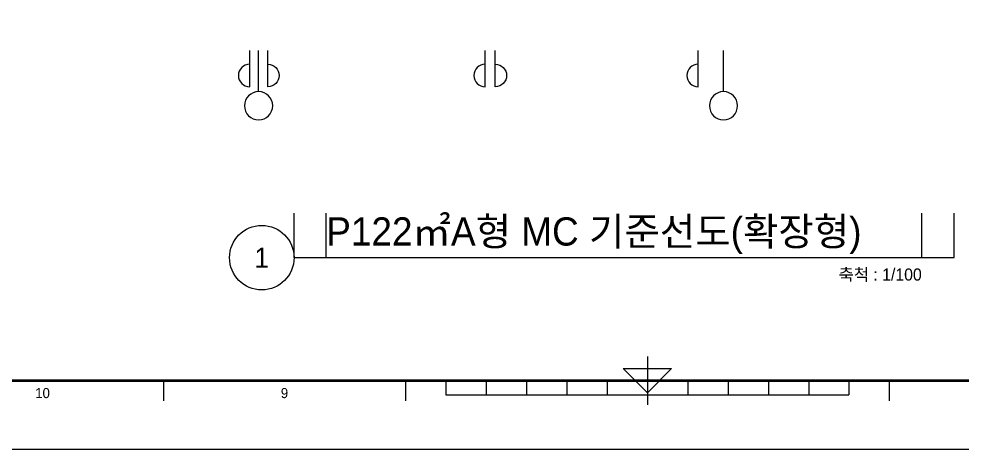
# Model space of a CAD drawing. Header units: millimetres. Extents: x 0 to 92204, y -190080 to 23760.
# Drawn here: x 63410 to 75107, y -100980 to -95646 of the extents above; entities that cross this region are included whole.
import ezdxf
from ezdxf.enums import TextEntityAlignment as Align

# ---------------------------------------------------------------- set-up
doc = ezdxf.new("R2010")
doc.units = ezdxf.units.MM
doc.header["$LTSCALE"] = 100
doc.linetypes.add('AUDIT_D_220706163347-0', pattern=[0])
for name, color, linetype in [('A-치수', 7, 'AUDIT_D_220706163347-0'), ('AA-BORD-FORM', 7, 'Continuous'), ('AA-BORD-TEXT', 3, 'Continuous'), ('AA-XXXX-SYMB', 7, 'Continuous'), ('AA-XXXX-TEXT', 3, 'Continuous'), ('DIM', 7, 'AUDIT_D_220706163347-0')]:
    doc.layers.add(name, color=color, linetype=linetype)
doc.layers.add('Defpoint', color=135, linetype='Continuous', plot=False)
doc.styles.add('HAUD01', font='Dotum.ttf')

# ---------------------------------------------------------------- blocks, each defined once
blk = doc.blocks.new('중심')
at = {"layer": 'DIM'}
blk.add_line((-350, 0), (0, 0), dxfattribs=at)
blk.add_circle((-470, 0), 120, dxfattribs=at)
blk = doc.blocks.new('DIM-1108')
at = {"layer": 'DIM'}
for points in [[(16118.9, -119967.8, 1), (16118.9, -120247.8), (16118.9, -119797.8)], [(16343.9, -119967.8, -1), (16343.9, -120247.8), (16343.9, -119797.8)], [(19038.9, -119967.8, 1), (19038.9, -120247.8), (19038.9, -119797.8)], [(19163.9, -119967.8, -1), (19163.9, -120247.8), (19163.9, -119797.8)], [(21678.9, -119967.8, 1), (21678.9, -120247.8), (21678.9, -119797.8)]]:
    blk.add_lwpolyline(points, format="xyb", dxfattribs=at)
at = {"layer": 'A-치수', "xscale": -1.458333333333333, "yscale": 1.458333333333333, "zscale": 1.458333333333333, "rotation": 270}
for p in [(16228.9, -119797.8), (21993.9, -119797.8)]:
    blk.add_blockref('중심', p, dxfattribs=at)
blk = doc.blocks.new('XR-FORM 청주월명')
at = {"layer": 'AA-BORD-FORM', "color": 2}
for p, q in [((421, 23), (421, 11)), ((301, 17), (301, 12)), ((361, 17), (361, 12)), ((371, 17), (371, 13.5)), ((381, 17), (381, 13.5)), ((391, 17), (391, 13.5)), ((401, 17), (401, 13.5)), ((411, 17), (411, 13.5)), ((431, 17), (431, 13.5)), ((441, 17), (441, 13.5)), ((451, 17), (451, 13.5)), ((461, 17), (461, 13.5)), ((471, 17), (471, 13.5)), ((481, 17), (481, 12)), ((371, 13.5), (471, 13.5))]:
    blk.add_line(p, q, dxfattribs=at)
at = {"layer": 'AA-BORD-FORM', "color": 1}
blk.add_lwpolyline([(0, 0), (841, 0), (841, 594), (0, 594)], close=True, dxfattribs=at)
at = {"layer": 'AA-BORD-FORM', "color": 2, "const_width": 0.682}
blk.add_lwpolyline([(21, 17), (21, 577), (821, 577), (821, 17)], close=True, dxfattribs=at)
at = {"layer": 'AA-BORD-FORM', "color": 2}
blk.add_lwpolyline([(427, 20), (421, 14), (415, 20)], close=True, dxfattribs=at)
at = {"layer": 'AA-BORD-TEXT', "color": 7, "style": 'HAUD01'}
for s, p in [('10', (271, 13.9)), ('9', (331, 13.9))]:
    blk.add_text(s, height=2.5, dxfattribs=at).set_placement(p, align=Align.MIDDLE_CENTER)

msp = doc.modelspace()

# ---------------------------------------------------------------- linework, layer by layer
at = {"layer": 'AA-XXXX-SYMB', "color": 3}
msp.add_line((66822.1, -98606.2), (75006.3, -98606.2), dxfattribs=at)
msp.add_circle((66422.1, -98606.2), 400, dxfattribs=at)
at = {"layer": 'Defpoint'}
for p, q in [((66822.1, -98606.2), (66822.1, -98056.2)), ((67222.1, -98606.2), (67222.1, -98056.2)), ((74606.3, -98606.2), (74606.3, -98056.2)), ((75006.3, -98606.2), (75006.3, -98056.2))]:
    msp.add_line(p, q, dxfattribs=at)

# ---------------------------------------------------------------- block references
msp.add_blockref('DIM-1108', (50153.9, 23760))
at = {"xscale": 50, "yscale": 50, "zscale": 50}
msp.add_blockref('XR-FORM 청주월명', (50153.9, -100980), dxfattribs=at)

# ---------------------------------------------------------------- texts
at = {"layer": 'AA-XXXX-TEXT', "style": 'HAUD01'}
msp.add_text('P122㎡A형 MC 기준선도(확장형)', height=350, dxfattribs=at).set_placement((67222.1, -98456.2))
msp.add_text('1', height=250, dxfattribs=at).set_placement((66422.1, -98606.2), align=Align.MIDDLE_CENTER)
at = {"layer": 'AA-XXXX-TEXT', "insert": (74606.3, -98906.2), "char_height": 150, "attachment_point": 9, "style": 'HAUD01'}
msp.add_mtext('축척 : 1/100', dxfattribs=at)

doc.saveas('drawing.dxf')
